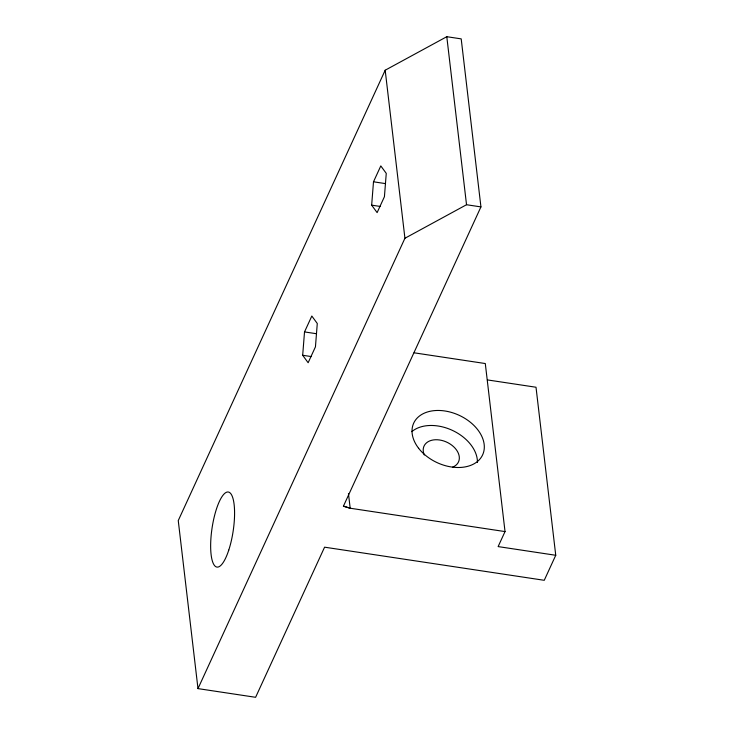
<?xml version="1.0" encoding="UTF-8"?>
<svg xmlns="http://www.w3.org/2000/svg" width="734" height="734" viewBox="0 0 734 734"><rect width="100%" height="100%" fill="white"/><g stroke="black" fill="none" stroke-linecap="round" stroke-linejoin="round"><path stroke-width="1.1" d="M302.683 355.274L304.518 331.924L311.822 316.033L317.281 323.492L315.446 346.843L308.142 362.734L302.683 355.274L311.326 356.577M371.661 205.153L373.496 181.803L380.799 165.912L386.258 173.371L384.423 196.721L377.12 212.612L371.661 205.153L380.304 206.456M414.086 352.806L485.293 363.541L505.029 531.581L350.182 508.231L343.429 506.176L480.935 206.905L461.2 38.874L446.795 36.7L385.185 70.216L178.252 520.58L197.987 688.611L255.606 697.3L324.584 547.179L544.252 580.3L555.748 555.28L536.013 387.24L487.431 379.918M197.987 688.611L404.929 238.256L385.185 70.216M505.029 531.581L498.129 546.591L555.748 555.28M404.929 238.256L466.53 204.731L480.935 206.905M373.496 181.803L385.387 183.592M304.518 331.924L316.409 333.713M343.429 506.176L350.182 508.231L348.448 493.477M446.795 36.7L466.53 204.731M411.838 431.61A37.948 26.112 24.7 0 1 452.658 430.5A37.948 26.112 24.7 0 1 477.421 462.521M424.307 454.997A18.974 13.056 24.7 0 1 433.216 439.96A18.974 13.056 24.7 0 1 456.484 449.942A18.974 13.056 24.7 0 1 452.639 467.145M228.76 550.115A37.948 10.652 -81.4 0 0 228.412 492.037A37.948 10.652 -81.4 0 0 210.649 546.454A37.948 10.652 -81.4 0 0 228.76 550.115M418.628 448.281A37.948 26.112 24.7 0 0 480.999 457.686A37.948 26.112 24.7 0 0 444.877 410.976A37.948 26.112 24.7 0 0 418.628 448.281"/></g></svg>
